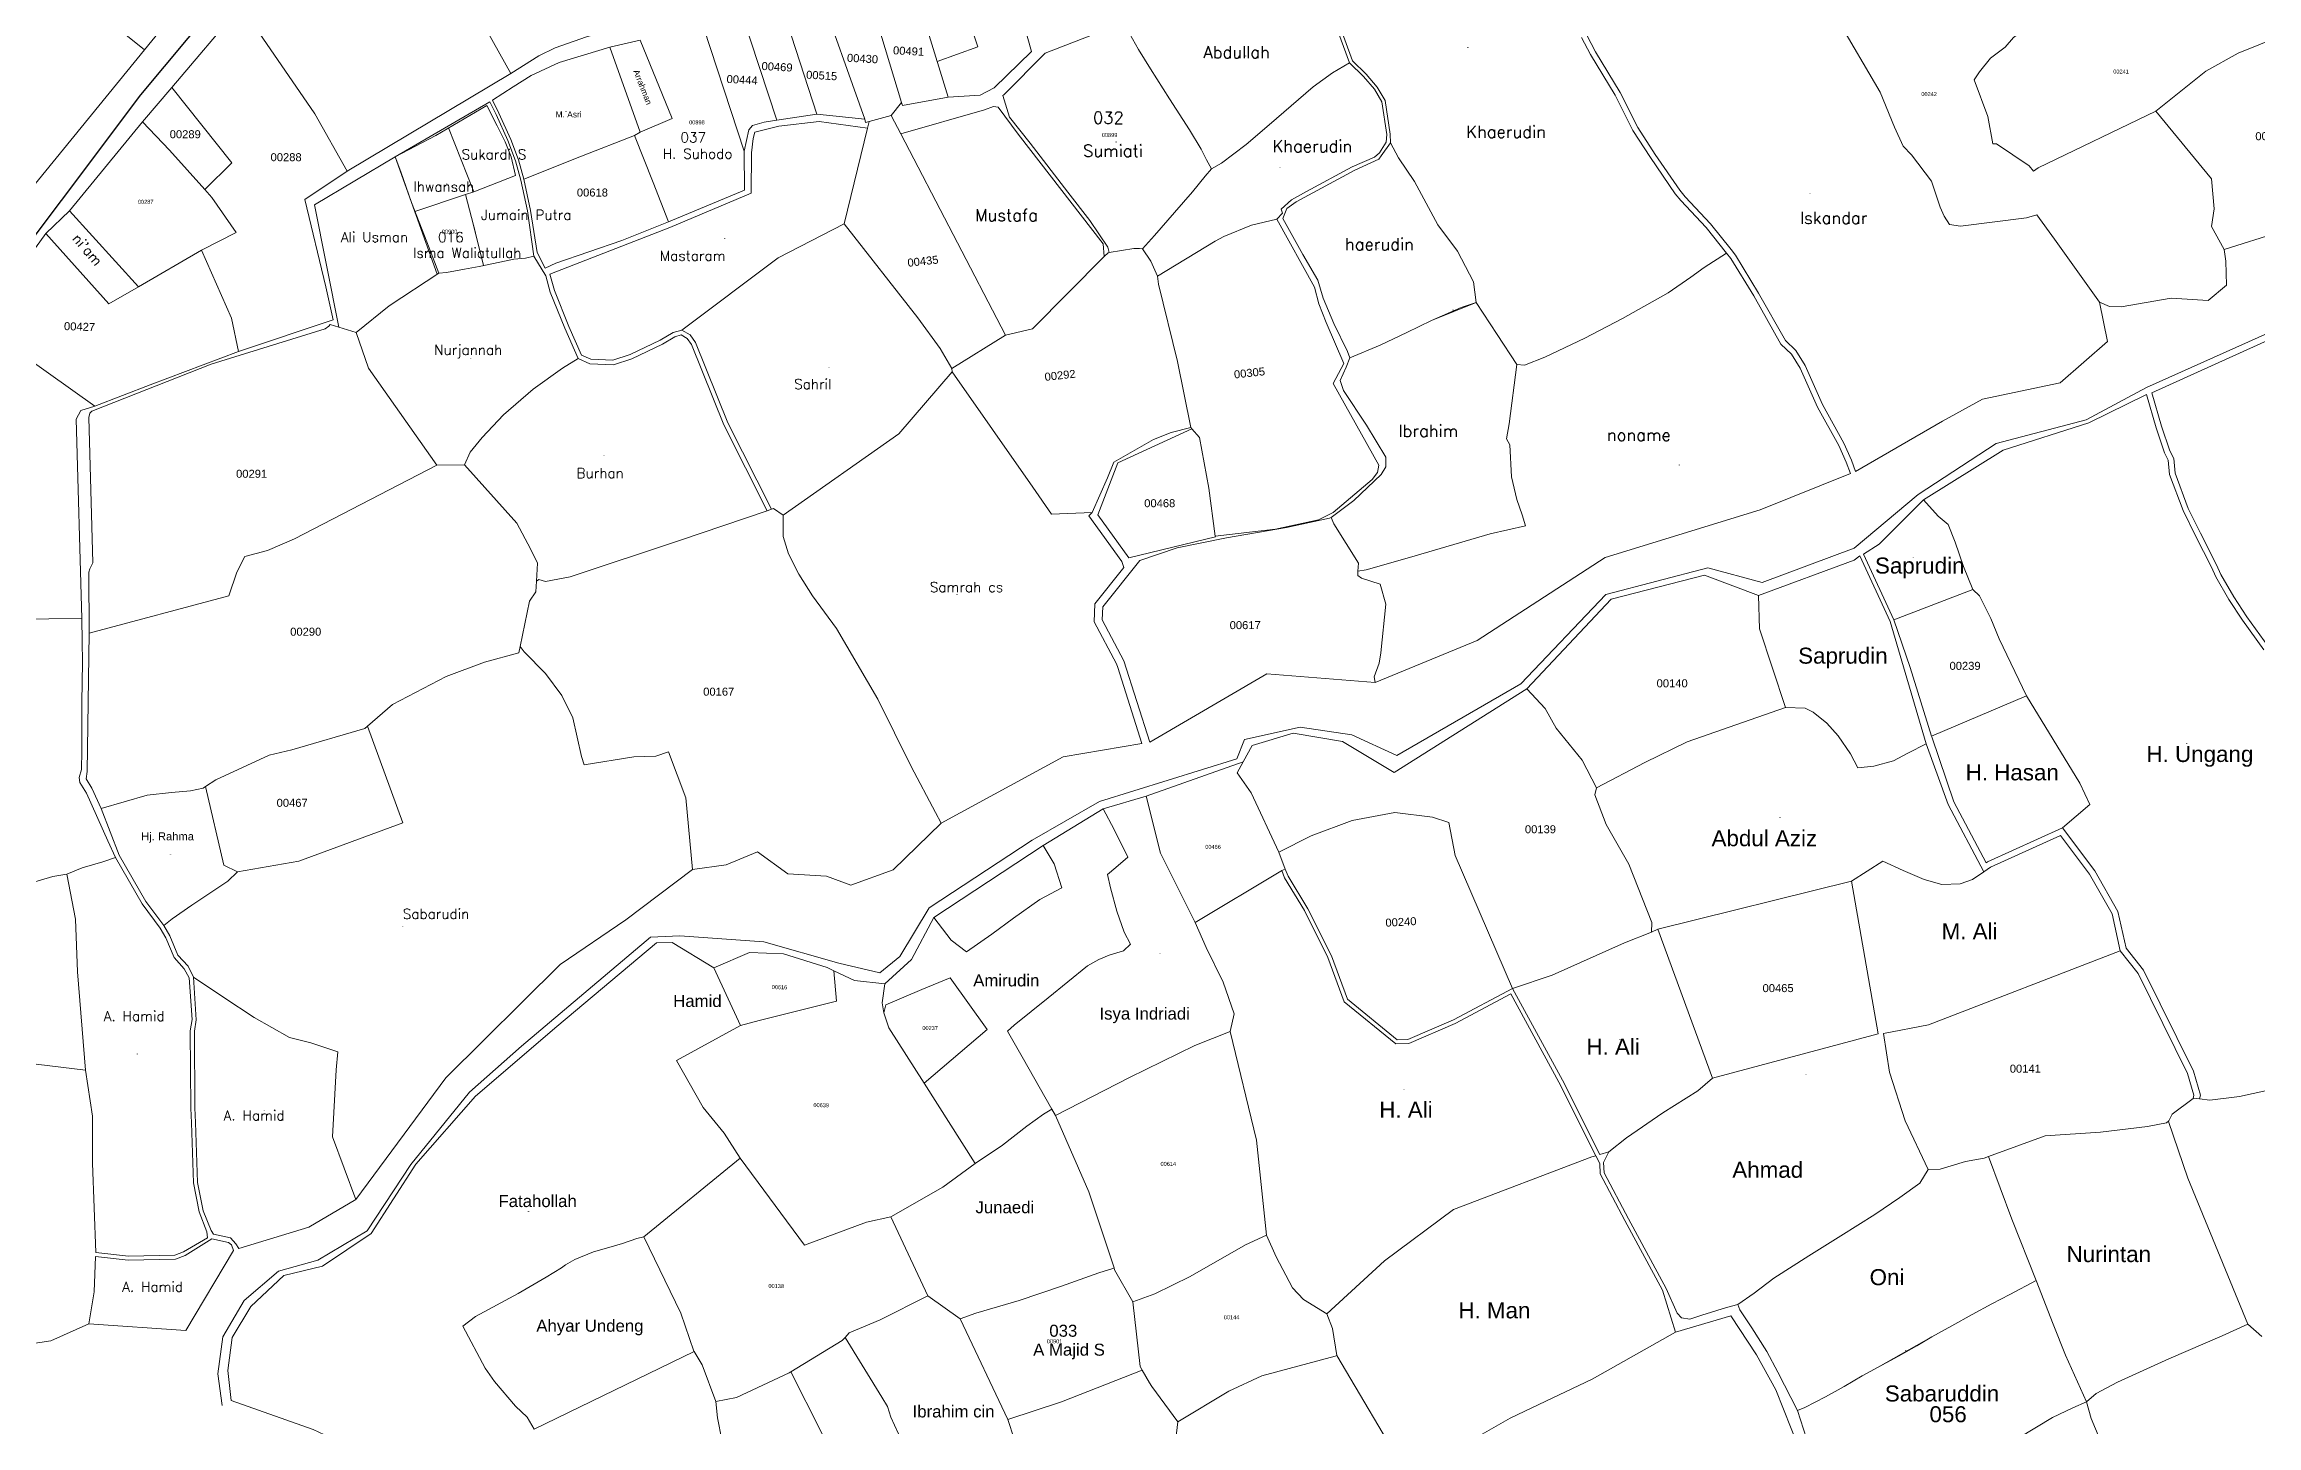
# Model space of a CAD drawing. Header units: metres. Extents: x 338938 to 356758, y 527808 to 538923.
# Drawn here: x 354818 to 355371, y 534117 to 534463 of the extents above; entities that cross this region are included whole.
import ezdxf
from ezdxf.enums import TextEntityAlignment as Align

# ---------------------------------------------------------------- set-up
doc = ezdxf.new("R2010")
doc.units = ezdxf.units.M
doc.header["$MEASUREMENT"] = 0
for name, color, linetype in [('020100', 7, 'Continuous'), ('030100', 160, 'Continuous'), ('040100', 20, 'Continuous'), ('080201', 7, 'Continuous'), ('Bidang sudah ada Hak', 200, 'Continuous'), ('tn_lai', 7, 'Continuous')]:
    doc.layers.add(name, color=color, linetype=linetype)
doc.styles.add('romanc', font='romanc.shx')
doc.styles.add('ROMANS', font='arial.ttf')
doc.styles.get("Standard").update_dxf_attribs({"font": 'arial.ttf'})

msp = doc.modelspace()

# ---------------------------------------------------------------- linework, layer by layer
at = {"layer": '020100', "lineweight": 9}
for points in [[(355042.22, 534488.79), (355051.05, 534462.07), (355040.92, 534458.39)], [(355042.22, 534488.79), (355055.92, 534491.16), (355059.6, 534478.13), (355064.44, 534460.84), (355055.11, 534451.75), (355051.64, 534449.93), (355043.67, 534449.44)], [(355127.64, 534486.78), (355131.5, 534481.89), (355136.16, 534476.56), (355138.15, 534473.47), (355140.38, 534467.78), (355143.99, 534458.02)], [(355083.85, 534410.59), (355083.52, 534411.99), (355079.08, 534418.63), (355073.59, 534425.73), (355064.16, 534437.97), (355058.94, 534444.49), (355057.31, 534449.89), (355057.53, 534450), (355067.92, 534460.47), (355087.5, 534468.05)], [(355109.43, 534431.57), (355108.22, 534433.77), (355106.86, 534436.49), (355104, 534441.3), (355098.94, 534449.06), (355094.21, 534456.52), (355091.24, 534461.37), (355087.5, 534468.05)], [(355141.19, 534468.09), (355144.74, 534458.5), (355148.12, 534455.22), (355150.88, 534451.94), (355152.91, 534448.61), (355154.14, 534440.17), (355154.21, 534438)], [(354959.09, 534461.95), (354946.44, 534458.08), (354939.43, 534454.85), (354934.9, 534452.05), (354929.77, 534448.68), (354931.33, 534445.45), (354934.29, 534438.89), (354936.25, 534433.8), (354937.58, 534428.93)], [(354966.62, 534463.68), (354959.09, 534461.95)], [(354959.09, 534461.95), (354966.65, 534440.73)], [(354966.65, 534440.73), (354974.61, 534444.11), (354966.62, 534463.68)], [(355238.23, 534410.47), (355233.12, 534416.85), (355226.79, 534423.61), (355225.38, 534425.33), (355219.18, 534434.37), (355214.8, 534441.15), (355210.38, 534449.95), (355204.2, 534460.13), (355201.99, 534464.4)], [(355331.39, 534398.24), (355333.39, 534388.41), (355321.63, 534378.02), (355302.18, 534373.93), (355292.15, 534368.46), (355270.48, 534355.86), (355269.4, 534358.75), (355267.52, 534362.98), (355262.16, 534372.61), (355257.83, 534382.35), (355255.55, 534386.09), (355252.93, 534388.61), (355246.2, 534400.5), (355240.46, 534409.93), (355239.32, 534411.35), (355234.18, 534417.77), (355227.85, 534424.54), (355226.5, 534426.17), (355220.34, 534435.14), (355216.02, 534441.85), (355211.6, 534450.63), (355205.43, 534460.81), (355203.3, 534464.92)], [(354893.43, 534430.95), (354934.31, 534455.38)], [(355109.43, 534431.57), (355111.98, 534432.99), (355118.09, 534437.62), (355123.86, 534442.51), (355134.89, 534452.04), (355139.74, 534455.54), (355143.99, 534458.02)], [(355143.99, 534458.02), (355147.49, 534454.63), (355150.17, 534451.43), (355152.07, 534448.31), (355153.26, 534440.13), (355153.14, 534438.22), (355151.47, 534435.52), (355150.21, 534434.42), (355144.6, 534432.02), (355133.17, 534425.91), (355129.47, 534423.79), (355126.84, 534421.46), (355127.21, 534420.43), (355125.8, 534418.93)], [(354940.04, 534409.68), (354938.47, 534421.01), (354936.83, 534428.74), (354935.51, 534433.56), (354933.57, 534438.59), (354930.62, 534445.12), (354929.11, 534448.27), (354905.44, 534434.53)], [(355031.8, 534440.33), (355052.69, 534446.31), (355054.93, 534447.1), (355056.15, 534446.96), (355061.15, 534440.22), (355082.37, 534412.79), (355082.67, 534409.62)], [(355023.48, 534441.7), (355011.4, 534443.34), (355001.29, 534442.22), (354995.3, 534440.73), (354994.93, 534439.14), (354994.49, 534435.54), (354994.37, 534425.45), (354974.05, 534416.89), (354944.09, 534405.23), (354945.26, 534401.11), (354948.86, 534392.17), (354952.01, 534384.97), (354954.35, 534383.95), (354959.86, 534383.69), (354964.16, 534385.1), (354971.67, 534388.74), (354974.88, 534390.64), (354977.05, 534391.23)], [(354965.21, 534439.9), (354966.65, 534440.73)], [(354905.44, 534434.53), (354885.23, 534422.56), (354891.29, 534392)], [(354916.36, 534405.44), (354913.29, 534413.28), (354909.47, 534423.14), (354906.81, 534430.79), (354905.44, 534434.53)], [(354973.71, 534418.3), (354992.77, 534426.19), (354992.63, 534435.95)], [(355144.01, 534384.33), (355143.46, 534385.84), (355140.06, 534392.85), (355137.39, 534399.2), (355136.04, 534403.72), (355132.26, 534410.11), (355127.28, 534419.11), (355128.32, 534421.64), (355130.65, 534423.31), (355145.33, 534431.21), (355151.32, 534433.98), (355151.88, 534434.75), (355154.21, 534438)], [(355154.21, 534438), (355156.23, 534434.33), (355160.19, 534428.34), (355166.02, 534417.54), (355170.94, 534410.92), (355174.93, 534403.32), (355175.58, 534398.11)], [(355092.19, 534411.51), (355095.2, 534414.87), (355100.24, 534420.6), (355104.68, 534425.79), (355107.91, 534429.7), (355109.43, 534431.57)], [(354818.09, 534415.39), (354824.01, 534421.07)], [(354977.05, 534391.23), (355001.14, 534409.27), (355017.61, 534417.8)], [(355331.39, 534398.24), (355333.89, 534397.17), (355336.81, 534397.02), (355349.32, 534399.23), (355358.63, 534398.66), (355363.15, 534402.43), (355362.98, 534408.42), (355362.56, 534411.4)], [(354940.04, 534409.68), (354937.98, 534409.2), (354935.1, 534408.98), (354931.59, 534408.24), (354926.39, 534407.14), (354922.78, 534406.44), (354918.28, 534405.59), (354916.36, 534405.44)], [(354940.04, 534409.68), (354943.04, 534404.77), (354944.19, 534400.74), (354947.81, 534391.73), (354951.14, 534384.11)], [(355082.67, 534409.62), (355083.6, 534410.55), (355083.85, 534410.59)], [(355150.39, 534303.11), (355175.84, 534313.66), (355207.84, 534334.4), (355246.65, 534346.31), (355269.16, 534355.37), (355268.1, 534358.22), (355266.26, 534362.35), (355260.91, 534371.98), (355256.58, 534381.7), (355254.45, 534385.2), (355251.81, 534387.75), (355244.99, 534399.79), (355239.31, 534409.13), (355238.23, 534410.47)], [(355185.81, 534382.6), (355187.72, 534382.49), (355192.79, 534384.44), (355202.75, 534389.25), (355212.16, 534394.17), (355223.62, 534400.57), (355229.27, 534404.42), (355232.65, 534406.84), (355238.23, 534410.47)], [(354895.65, 534390.6), (354903.87, 534397.33), (354916.36, 534405.44)], [(355175.58, 534398.11), (355171.85, 534396.84), (355164.45, 534393.6)], [(355164.45, 534393.6), (355175.58, 534398.11)], [(355175.58, 534398.11), (355180.86, 534390.13), (355185.81, 534382.6)], [(355406.52, 534399.39), (355392.69, 534392.91), (355375.28, 534389.5), (355344.52, 534375.55), (355346.96, 534367.18), (355349, 534361.09), (355349.99, 534359.14), (355350.31, 534355.44), (355353.6, 534346.66), (355356.67, 534340.46), (355360.67, 534332.56), (355361.73, 534330.17), (355364.99, 534324.59), (355368.29, 534319.56), (355373.69, 534312.09), (355377.65, 534305.81), (355380.4, 534301.44)], [(354951.14, 534384.11), (354954.09, 534382.83), (354960.01, 534382.55), (354964.58, 534384.05), (354972.2, 534387.74), (354975.33, 534389.58), (354976.89, 534390.01), (354978.36, 534389.16), (354979.49, 534387.6), (354987.54, 534367.55), (354998.36, 534346.07)], [(354977.05, 534391.23), (354979.13, 534390.02), (354980.49, 534388.15), (354988.57, 534368.02), (354999.44, 534346.45)], [(355144.01, 534384.33), (355151.59, 534387.46), (355158.32, 534390.66), (355164.45, 534393.6)], [(354951.14, 534384.11), (354947.24, 534381.68), (354939.9, 534376.47), (354932.45, 534370.05), (354927.15, 534364.39), (354924.16, 534360.69), (354922.7, 534357.51)], [(355139.35, 534344.4), (355145.06, 534348.66), (355151.87, 534355.16), (355153.02, 534357.02), (355153.07, 534359.44), (355148.23, 534367.45), (355142.47, 534376.16), (355141.63, 534378.66), (355143.15, 534381.99), (355144.01, 534384.33)], [(355044.64, 534380.76), (355031.35, 534365.32), (355002.38, 534344.94)], [(355044.58, 534381.62), (355044.64, 534380.76)], [(355185.81, 534382.6), (355183.88, 534367.83), (355183.24, 534364.06), (355184.04, 534362.52), (355184.45, 534354.52), (355185.8, 534348.91), (355187.11, 534345.02), (355187.99, 534342.34), (355179.12, 534340.32), (355158.92, 534334.42), (355148.13, 534331.31), (355146.08, 534330.98)], [(355287.4, 534348.82), (355307.38, 534361.21), (355328.8, 534368.02), (355343.17, 534375.16), (355345.62, 534366.76), (355347.7, 534360.54), (355348.61, 534358.75), (355348.93, 534355.13), (355352.31, 534346.11), (355355.42, 534339.83), (355359.4, 534331.96), (355360.48, 534329.53), (355363.8, 534323.85), (355367.14, 534318.76), (355372.52, 534311.31)], [(354827.06, 534319.18), (354825.65, 534368.99), (354826.84, 534371.11), (354830.35, 534372.22)], [(355104.27, 534366.9), (355104.56, 534366.58)], [(354999.44, 534346.45), (354998.36, 534346.07)], [(355002.38, 534344.94), (354999.97, 534346.63), (354999.44, 534346.45)], [(355079.63, 534345.63), (355078.82, 534344.78), (355087.03, 534333.35), (355087.59, 534331.88), (355080.32, 534322.84), (355080.12, 534318.33), (355085.74, 534307.81), (355086.03, 534306.88), (355092.05, 534287.86), (355072.4, 534284.55), (355041.93, 534267.96)], [(355280.06, 534318.79), (355272.41, 534335.22), (355276.37, 534337.72), (355287.4, 534348.82)], [(355287.4, 534348.82), (355291.08, 534344.7), (355293.58, 534342.67), (355295.34, 534338.23), (355297.42, 534332.1), (355299.73, 534326.42)], [(355288.14, 534287.85), (355279.13, 534318.42), (355271.51, 534334.8), (355270.08, 534333.74), (355246.18, 534324.85)], [(354827.06, 534319.18), (354794.03, 534318.84), (354790.52, 534319.9)], [(354835.47, 534259.4), (354833.58, 534263.57), (354828.22, 534275.48), (354826.63, 534278.15), (354826.41, 534279.4), (354827.03, 534281.42), (354827.1, 534286.04), (354827.12, 534298.13), (354827.22, 534308.22), (354827.14, 534313.35), (354827.06, 534319.18)], [(355288.14, 534287.85), (355283.55, 534285.49), (355279.93, 534283.56), (355275.01, 534282.22), (355270.99, 534281.79), (355269.2, 534285.28), (355266.11, 534289.84), (355263.28, 534292.97), (355259.86, 534295.69), (355257.84, 534296.73), (355252.93, 534296.86)], [(355313.21, 534299.79), (355326.54, 534278), (355329.04, 534272.68), (355322.19, 534266.82)], [(355289.46, 534289.69), (355289.51, 534289.53), (355295.02, 534273.3), (355303.08, 534258.1), (355303.44, 534258.35), (355322.19, 534266.82)], [(355288.14, 534287.85), (355293.57, 534272.66), (355302.51, 534255.8)], [(354823.34, 534255.2), (354819.87, 534254.61), (354814.52, 534253.1), (354809.21, 534252.18), (354802.12, 534251), (354790.13, 534248.67), (354784.64, 534248.41), (354777.33, 534248.69), (354774.45, 534250.48), (354774.59, 534253.89), (354774.88, 534262.95), (354774.64, 534271.97), (354774.64, 534276.95), (354772.41, 534277.91)], [(354847.56, 534242.37), (354843.06, 534248.4), (354836.44, 534259.95), (354831.91, 534271.63)], [(355302.51, 534255.8), (355304.22, 534256.96), (355321.69, 534264.86), (355328.92, 534255.24), (355334.56, 534245.31), (355336.63, 534236.03)], [(355322.19, 534266.82), (355330.24, 534256.1), (355336.05, 534245.89), (355338.09, 534236.73), (355342.4, 534231.22), (355354.93, 534205.98), (355356.68, 534200.02), (355356.42, 534199.05)], [(354823.34, 534255.2), (354827.14, 534256.82), (354832.37, 534258.33), (354835.47, 534259.4)], [(354830.58, 534160.67), (354838.73, 534159.76), (354850.32, 534160), (354852.46, 534160.84), (354858.47, 534164.3), (354858.36, 534165.8), (354856.39, 534170.82), (354854.98, 534178.07), (354854.48, 534193.1), (354854.3, 534196.77), (354854.2, 534216.05), (354854.64, 534218.88), (354853.89, 534229.29), (354852.7, 534231.59), (354850.15, 534234.41), (354848.08, 534239.32), (354846.64, 534241.74), (354842.13, 534247.78), (354835.47, 534259.4)], [(354979.74, 534256.38), (354963.08, 534243.82), (354946.66, 534232.69), (354918.1, 534204.34), (354895.58, 534173.87)], [(355269.48, 534253.48), (355277.25, 534258.49), (355282.37, 534256.13), (355287.64, 534253.91), (355292.03, 534252.68), (355296.6, 534252.81), (355299.71, 534253.9), (355302.51, 534255.8)], [(354827.97, 534206.25), (354825.97, 534230.83), (354825.52, 534243.95), (354823.34, 534255.2)], [(354847.56, 534242.37), (354849.7, 534244.09), (354854.56, 534247.47), (354863.6, 534253.49), (354866.04, 534255.79)], [(354847.56, 534242.37), (354849.08, 534239.83), (354851.1, 534235.02), (354853.63, 534232.23), (354854.99, 534229.47)], [(355221.03, 534241.45), (355219.46, 534240.74)], [(354895.58, 534173.87), (354889.73, 534189.56), (354890.7, 534206.31), (354891.07, 534210.82), (354884.31, 534213.08), (354879, 534214.4), (354870.13, 534219.37), (354862.6, 534224.38), (354854.99, 534229.47)], [(354895.58, 534173.87), (354883.82, 534167), (354873.16, 534163.73), (354866.33, 534161.67), (354865.59, 534162.87), (354864.23, 534164.3), (354860.02, 534165.25), (354859.39, 534166.2), (354857.39, 534171.11), (354856.01, 534178.19), (354855.51, 534193.15), (354855.32, 534196.8), (354855.23, 534215.98), (354855.67, 534218.83), (354854.99, 534229.47)], [(355208.79, 534185.83), (355206.51, 534185.14), (355197.17, 534203.71), (355184.71, 534226.68)], [(354827.97, 534206.25), (354799.82, 534209.69), (354787.16, 534211.17), (354784.74, 534199.58)], [(354827.97, 534206.25), (354829.73, 534194.74), (354829.73, 534182.98), (354830.58, 534160.67)], [(355208.79, 534185.83), (355213.23, 534189.3), (355222.29, 534195.61), (355231.06, 534201.07), (355234.68, 534204.22)], [(355241.04, 534147.66), (355238.2, 534146.94), (355232.07, 534145.02), (355229.04, 534144.04), (355226.97, 534144.3), (355225.83, 534145.52), (355223.09, 534151.65), (355213.71, 534169.1), (355207.62, 534180.59), (355207.49, 534183.2), (355208.79, 534185.83)], [(355315.57, 534153.69), (355309.5, 534169.03), (355303.69, 534184.67)], [(355241.04, 534147.66), (355245.08, 534150.47), (355250.03, 534154.22), (355258.76, 534159.8), (355266.79, 534164.87), (355275.3, 534170.19), (355281.55, 534174.38), (355286.54, 534177.99), (355288.61, 534181.44)], [(354830.5, 534159.64), (354838.69, 534158.73), (354850.53, 534158.97), (354852.91, 534159.91), (354859.61, 534164.08), (354863.71, 534163.2), (354864.52, 534162.58), (354865, 534161.19), (354853.11, 534141.19), (354828.87, 534142.81)], [(354828.87, 534142.81), (354830.15, 534150.84), (354830.5, 534159.64)], [(355289.54, 534139.6), (355294.53, 534142.33), (355299.59, 534145.17), (355304.48, 534147.86), (355308.99, 534150.19), (355315.57, 534153.69)], [(355315.57, 534153.69), (355319.81, 534142.78), (355322.91, 534135), (355328.22, 534123.36)], [(355255.93, 534121.21), (355251.02, 534130.76), (355248.27, 534135.9), (355244.53, 534141.82), (355241.52, 534146.3), (355241.04, 534147.66)], [(354789.79, 534138.44), (354800.94, 534137.75), (354811.12, 534137.33), (354819.31, 534138.58), (354828.87, 534142.81)], [(355328.22, 534123.36), (355330.59, 534125.4), (355335.92, 534128.24), (355348.74, 534134.1), (355362.08, 534139.84), (355368.48, 534142.75)], [(355276.08, 534131.98), (355281.18, 534134.72), (355285.76, 534137.34), (355289.54, 534139.6)], [(355276.08, 534131.98), (355289.54, 534139.6)], [(355255.93, 534121.21), (355257.81, 534121.94), (355262.95, 534124.59), (355267.57, 534127.18), (355272.12, 534129.8), (355276.08, 534131.98)], [(355268.44, 534093.15), (355267.6, 534094.07), (355265.25, 534099.44), (355261.89, 534106.6), (355258.19, 534114.16), (355255.93, 534121.21)], [(355328.22, 534123.36), (355324.78, 534121.83), (355319.68, 534119.39), (355311.29, 534114.37), (355306.81, 534111.56), (355300.86, 534107.73), (355293.05, 534103.03), (355282.55, 534097.54), (355279.97, 534096.59), (355274.57, 534095), (355268.44, 534093.15)], [(355352.58, 534065.42), (355346.51, 534080.14), (355340.58, 534093.07), (355333.04, 534110.44), (355329.35, 534119.17), (355328.22, 534123.36)]]:
    msp.add_lwpolyline(points, dxfattribs=at)
at = {"layer": '020100', "lineweight": 9, "elevation": 54.88}
msp.add_lwpolyline([(354794.77, 534402.38), (354806.68, 534417.04), (354842.73, 534461.31)], dxfattribs=at)
at = {"layer": '020100', "color": 1, "lineweight": 9}
for points in [[(355067.35, 534262.41), (355082.4, 534271.59), (355093.15, 534274.7)], [(355082.4, 534271.59), (355085.15, 534266.41), (355088.56, 534259.47), (355085.59, 534256.91), (355083.45, 534255.16), (355084.21, 534251.82), (355085.77, 534245.99), (355087.6, 534240.7), (355089.21, 534237.76), (355087.47, 534236.08), (355083.85, 534234.96), (355081.3, 534233.91), (355078.49, 534232.34), (355068.65, 534224.28), (355060.17, 534217.49), (355058.47, 534215.99), (355062.17, 534209.6), (355069.54, 534196.51)], [(355040.05, 534244.4), (355067.35, 534262.41)], [(355067.35, 534262.41), (355070.14, 534257.78), (355072.07, 534251.83), (355066.52, 534248.88), (355059.97, 534244.22), (355054.54, 534240.24), (355048.25, 534235.86), (355044.35, 534238.74), (355040.05, 534244.4)], [(355127.07, 534256.11), (355127.91, 534256.52)], [(355127.07, 534256.11), (355127.69, 534254.3), (355132.67, 534246.12), (355138.52, 534234.39), (355142.63, 534223.36), (355155.54, 534212.81), (355158.75, 534212.89), (355170.36, 534217.93), (355184.3, 534225.33), (355196.29, 534203.25), (355205.54, 534184.85)], [(355040.05, 534244.4), (355034.47, 534233.9), (355027.78, 534227.83)], [(355105.4, 534243.17), (355108.14, 534236.89), (355112.39, 534228.22), (355115.16, 534220.33), (355114.17, 534215.9)], [(354914.25, 534102.04), (354897.62, 534110.4), (354884.88, 534116.38), (354864.4, 534123.63), (354863.62, 534131.13), (354864.66, 534139.42), (354869.33, 534147.19), (354877.62, 534154.95), (354887.21, 534157.28), (354899.4, 534165.38), (354910.59, 534182.77), (354925.52, 534199.75), (354945.84, 534217.15), (354970.74, 534238.06)], [(354970.74, 534238.06), (354974.68, 534238.15), (354985.03, 534231.84)], [(355050.35, 534182.9), (355057.25, 534187.48), (355063.29, 534192.22), (355067.5, 534195.21), (355069.54, 534196.51)], [(355070.46, 534194.88), (355069.54, 534196.51)], [(355138.29, 534145.35), (355152.71, 534158.55), (355169.92, 534171.44), (355204.55, 534184.55), (355205.54, 534184.85)], [(355225.43, 534140.75), (355222.19, 534151.21), (355212.82, 534168.63), (355206.64, 534180.32), (355206.5, 534182.94), (355205.54, 534184.85)], [(354940.15, 534116.5), (354938.43, 534119.54), (354935.53, 534122.23), (354930.2, 534128.44), (354927.89, 534131.72), (354922.32, 534142.26), (354925.46, 534144.67), (354936.15, 534150.38), (354943.17, 534154.5), (354946.95, 534156.83), (354948.02, 534157.6), (354950.31, 534158.94), (354955.01, 534160.8), (354958.26, 534161.74), (354962.21, 534162.93), (354965.83, 534164.16), (354967.6, 534164.61)], [(355085.1, 534156.79), (355084.78, 534156.65), (355081.27, 534155.57), (355071.96, 534152.23), (355061.35, 534148.68), (355050.57, 534145.49), (355046.65, 534144.08)], [(355046.65, 534144.08), (355038.52, 534149.83)], [(355058.52, 534118.89), (355046.65, 534144.08)], [(355017.87, 534139.45), (355027.08, 534124.53), (355028.44, 534122.18), (355029.35, 534119.5), (355031.11, 534115.49), (355042.32, 534094.89), (355047.46, 534086.03), (355049, 534084.27)], [(354996.54, 534096.27), (354999.35, 534099.26), (355005.05, 534102.28), (355010.59, 534105.97), (355015.07, 534109.58), (355013.9, 534111.49), (355011.89, 534115.86), (355004.35, 534130.85)]]:
    msp.add_lwpolyline(points, dxfattribs=at)
at = {"layer": '030100', "lineweight": 9}
msp.add_lwpolyline([(355374.22, 534390.77), (355343.14, 534376.85), (355328.06, 534368.78), (355305.59, 534362.9), (355286.14, 534350.12), (355270.1, 534336.68), (355247.11, 534328.11), (355233.49, 534331.78), (355208.03, 534325.18), (355186.8, 534302.78), (355155.81, 534284.89), (355144.5, 534290.06), (355131.6, 534291.99), (355117.74, 534288.93), (355115.8, 534284.08), (355081.49, 534273.42), (355064.64, 534263.69), (355038.9, 534246.84), (355031.52, 534234.69), (355026.58, 534230.56), (355016.35, 534233), (354997.56, 534238.33), (354976.54, 534239.86), (354969.21, 534239.48), (354936.99, 534212.23), (354923.98, 534200.71), (354909.3, 534182.63), (354898.44, 534166.04), (354886.1, 534158.72), (354876.24, 534156.01), (354867.69, 534148.63), (354862.31, 534139.55), (354861.11, 534130.32), (354862.15, 534122.42)], dxfattribs=at)
at = {"layer": '040100'}
msp.add_lwpolyline([(354673.95, 534368.2), (354659.41, 534376.1), (354666.15, 534461.57), (354737.71, 534594.22), (354775.22, 534658.77), (354811.77, 534631.53), (354822.93, 534614.25), (354850.98, 534588.39), (354911.22, 534540.74), (354907.22, 534528.53), (354841.78, 534450.01), (354743.05, 534318.6)], dxfattribs=at)
at = {"layer": '040100', "lineweight": 9}
for points in [[(354915.94, 534405.25), (354905.44, 534434.53), (354915.56, 534439.89), (354928.32, 534447.37), (354930.94, 534442.26), (354932.93, 534438.28), (354934.43, 534434.51), (354935.48, 534429.88), (354925.07, 534425.79), (354923, 534425.09), (354925.48, 534415.55)], [(354918.77, 534441.76), (354925.07, 534425.79)], [(354923, 534425.09), (354910.33, 534420.89)], [(354924.86, 534418.15), (354927.45, 534407.36)]]:
    msp.add_lwpolyline(points, dxfattribs=at)
at = {"layer": 'Bidang sudah ada Hak', "lineweight": 9}
for points in [[(354842.73, 534461.31), (354905.71, 534538.72), (354903.12, 534544.3), (354850.92, 534585.05), (354845.12, 534577.72), (354838.5, 534569.42), (354833.07, 534560.09), (354833.01, 534560), (354826.55, 534550.15), (354819.8, 534539.53), (354814.56, 534531.14), (354807.6, 534520.73)], [(354794.44, 534504.72), (354792.5, 534501.6), (354842.73, 534461.31)], [(354909.05, 534500.61), (354934.31, 534455.38)], [(355257.03, 534489.19), (355263.22, 534474.24), (355265.86, 534469.05), (355276.58, 534450.73), (355280.2, 534441.94), (355282.37, 534437.22), (355284.46, 534435.04), (355289.43, 534428.46), (355291.62, 534421.92), (355292.61, 534419.67), (355293.96, 534417.64), (355296.65, 534417.17), (355313.17, 534419.28), (355315.8, 534420.06), (355320.2, 534413.94), (355331.39, 534398.24)], [(355040.92, 534458.39), (355032.75, 534485)], [(355022.82, 534443.97), (355010.86, 534477.53)], [(355031.97, 534448.1), (355021.86, 534481.56)], [(354866.83, 534472.23), (354849.57, 534451.87)], [(354893.43, 534430.95), (354885.3, 534445.31), (354866.83, 534472.23)], [(355001.32, 534474.5), (355010.78, 534445.18)], [(354934.31, 534455.38), (354941.36, 534459.76), (354945.42, 534461.77), (354953.27, 534464.55), (354958.75, 534466.03), (354966.34, 534467.95)], [(354982.59, 534466.74), (354992.63, 534435.95)], [(355000.79, 534443.72), (354992.04, 534470.29)], [(355345.5, 534445.95), (355316.07, 534431.76), (355314.92, 534430.93), (355313.81, 534432.33), (355305.67, 534437.81), (355304.76, 534437.76), (355303.55, 534444.62), (355300.1, 534453.82), (355301.41, 534455.82), (355304.22, 534459.24), (355307.82, 534461.99), (355309.96, 534464.34), (355313.6, 534467.04), (355317.39, 534468.92)], [(355387.53, 534465.72), (355382.01, 534465.69), (355376.41, 534464.58), (355366.12, 534460.46), (355357.97, 534455.94), (355345.5, 534445.95)], [(355040.92, 534458.39), (355041.01, 534458.09), (355043.67, 534449.44)], [(354849.57, 534451.87), (354842.29, 534443.29)], [(354849.57, 534451.87), (354864.6, 534433.07), (354857.81, 534426.35)], [(355000.79, 534443.72), (355010.78, 534445.18)], [(355010.78, 534445.18), (355022.82, 534443.97)], [(355023.9, 534443.4), (355029.42, 534444.9)], [(355029.42, 534444.9), (355031.97, 534448.1)], [(355031.8, 534440.33), (355029.42, 534444.9)], [(355031.97, 534448.1), (355032.19, 534447.37), (355043.67, 534449.44)], [(355362.56, 534411.4), (355359.4, 534417.14), (355360.09, 534421.56), (355359.39, 534429.03), (355345.5, 534445.95)], [(354842.29, 534443.29), (354824.01, 534421.07)], [(354857.81, 534426.35), (354848.98, 534436.24), (354842.29, 534443.29)], [(354965.21, 534439.9), (354951.96, 534434.69), (354937.58, 534428.93)], [(354973.71, 534418.3), (354969.89, 534428.09), (354965.21, 534439.9)], [(354992.63, 534435.95), (354993.84, 534441.29), (354994.73, 534442.34), (354997.68, 534443.17), (355000.79, 534443.72)], [(355017.61, 534417.8), (355023.48, 534441.7)], [(355022.82, 534443.97), (355023, 534443.16), (355023.9, 534443.4)], [(355023.9, 534443.4), (355023.48, 534441.7)], [(355057.99, 534389.96), (355031.8, 534440.33)], [(354866.26, 534385.91), (354889.91, 534393.77), (354888.11, 534402.03), (354882.8, 534423.9), (354893.43, 534430.95)], [(354973.71, 534418.3), (354962.07, 534413.65), (354945.57, 534407.99), (354942.91, 534406.69), (354940.9, 534410.63), (354939.23, 534421.15), (354937.58, 534428.93)], [(354857.81, 534426.35), (354859.57, 534424.36), (354865.64, 534415.66), (354856.98, 534411.19)], [(355362.56, 534411.4), (355376.38, 534415.68), (355405.2, 534426.24)], [(354824.01, 534421.07), (354841.25, 534402.05)], [(355044.58, 534381.62), (355041.68, 534386.61), (355036.03, 534394.3), (355017.61, 534417.8)], [(355095.96, 534404.75), (355110.4, 534413.45), (355112.52, 534414.59), (355119.49, 534417.46), (355125.8, 534418.93)], [(355125.8, 534418.93), (355135.22, 534401.96), (355136.3, 534397.81), (355138.09, 534393.13), (355142.53, 534382.89), (355139.89, 534377.85), (355151.33, 534357.45), (355150.93, 534355.66), (355149.65, 534353.89), (355139.85, 534345.64), (355136.25, 534343.8), (355125.48, 534341.46), (355110.41, 534339.72)], [(354818.09, 534415.39), (354801.6, 534392.67)], [(354841.25, 534402.05), (354833.87, 534397.81), (354818.09, 534415.39)], [(354841.25, 534402.05), (354856.98, 534411.19)], [(354856.98, 534411.19), (354864.46, 534394.18), (354866.26, 534385.91)], [(355083.85, 534410.59), (355090.02, 534411.64), (355091.44, 534411.66), (355092.19, 534411.51)], [(355092.19, 534411.51), (355094.34, 534408.42), (355095.96, 534404.75)], [(355331.39, 534398.24), (355333.89, 534397.17), (355336.81, 534397.02), (355349.32, 534399.23), (355358.63, 534398.66), (355363.15, 534402.43), (355362.98, 534408.42), (355362.56, 534411.4)], [(355082.67, 534409.62), (355064.76, 534391.58), (355057.99, 534389.96)], [(355095.96, 534404.75), (355096.19, 534402.72), (355100.98, 534383.35), (355104.27, 534366.9)], [(354801.6, 534392.67), (354830.35, 534372.22)], [(354891.29, 534392), (354889.18, 534392.67), (354888.81, 534392.22), (354887.94, 534391.56), (354859.42, 534382.68), (354829.55, 534370.98), (354829.06, 534370.43), (354828.85, 534369.41), (354829.86, 534333.03), (354829.05, 534331.56), (354828.86, 534330.69), (354828.93, 534315.48)], [(354895.65, 534390.6), (354891.29, 534392)], [(354915.83, 534357.43), (354898.76, 534381.74), (354895.65, 534390.6)], [(355044.58, 534381.62), (355057.99, 534389.96)], [(354830.35, 534372.22), (354844.18, 534377.59), (354866.26, 534385.91)], [(355044.64, 534380.76), (355064.83, 534351.94), (355069.43, 534345.18), (355079.63, 534345.63)], [(355079.63, 534345.63), (355083.49, 534354.27), (355085.02, 534358.19), (355094.96, 534363.85), (355099.36, 534365.67), (355104.27, 534366.9)], [(355104.56, 534366.58), (355086.04, 534358.08), (355081.07, 534345.07), (355088.81, 534334.31), (355110.43, 534339.59), (355110.41, 534339.72)], [(355104.56, 534366.58), (355106.47, 534364.41), (355108.77, 534351.76), (355110.41, 534339.72)], [(354915.83, 534357.43), (354880.25, 534339.04), (354873.49, 534336.17), (354867.84, 534334.63), (354865.85, 534330.74), (354863.86, 534324.82), (354828.93, 534315.48)], [(354922.7, 534357.51), (354915.83, 534357.43)], [(354940.74, 534328.45), (354941.03, 534332.97), (354939.22, 534336.52), (354935.79, 534343.01), (354922.7, 534357.51)], [(354940.74, 534328.45), (354941.33, 534328.86), (354943.01, 534328.38), (354949.14, 534329.56), (354976.52, 534338.6), (354998.36, 534346.07)], [(355002.38, 534344.94), (355002.37, 534339.61), (355003.77, 534335.3), (355006.35, 534330.2), (355009.75, 534324.83), (355015.76, 534316.62), (355026.02, 534298.98), (355034.39, 534282.12), (355040.46, 534270.64), (355041.93, 534267.96)], [(355139.35, 534344.4), (355138.96, 534344.2), (355128.18, 534341.85), (355113.24, 534339.33), (355100.86, 534336.78), (355091.54, 534333.61), (355082.29, 534322.09), (355082.14, 534318.78), (355087.59, 534308.58), (355094.04, 534288.2), (355123.29, 534305.27), (355150.39, 534303.11)], [(355139.35, 534344.4), (355140.07, 534342.78), (355146.21, 534332.97), (355146.08, 534330.98)], [(354936.63, 534312.1), (354938.97, 534323.48), (354940.57, 534325.81), (354940.74, 534328.45)], [(355146.08, 534330.98), (355146, 534329.87), (355146.94, 534329.23), (355151.66, 534327.74), (355153.01, 534322.73), (355151.83, 534310.52), (355151.4, 534307.95), (355150.09, 534304.57), (355150.39, 534303.11)], [(355246.18, 534324.85), (355232.72, 534329.99), (355209.35, 534323.96), (355188.25, 534301.55)], [(355252.93, 534296.86), (355246.45, 534316.58), (355246.18, 534324.85)], [(355299.73, 534326.42), (355280.06, 534318.79)], [(355299.73, 534326.42), (355301.43, 534324.79), (355304.25, 534319.17), (355306.38, 534314.08), (355313.21, 534299.79)], [(355280.06, 534318.79), (355284.12, 534306.9), (355289.46, 534289.69)], [(354828.93, 534315.48), (354828.45, 534280.91), (354828.14, 534279.07), (354829.59, 534276.69), (354831.91, 534271.63)], [(354898.51, 534292.24), (354904.73, 534297.62), (354918.12, 534304.63), (354927.75, 534308.26), (354936.32, 534310.59), (354936.63, 534312.1)], [(354979.74, 534256.38), (354978.1, 534274.34), (354973.71, 534285.84), (354970.53, 534284.74), (354965.07, 534284.56), (354952.66, 534282.54), (354952.02, 534284.61), (354949.79, 534294.28), (354947.04, 534299.92), (354942.95, 534305.43), (354937.64, 534310.8), (354936.63, 534312.1)], [(355188.25, 534301.55), (355155.13, 534280.67), (355142.18, 534288.42), (355129.88, 534290.44), (355119.62, 534287.43), (355117.36, 534283.29)], [(355188.25, 534301.55), (355192.89, 534296.66), (355195.61, 534291.7), (355202.15, 534283.77), (355205.72, 534276.81)], [(355205.72, 534276.81), (355217.79, 534283.11), (355228.33, 534288.28), (355252.93, 534296.86)], [(355289.46, 534289.69), (355313.21, 534299.79)], [(354857.96, 534277.11), (354860.56, 534278.82), (354873.93, 534285.02), (354879.57, 534286.27), (354897.84, 534291.66), (354898.51, 534292.24)], [(354866.04, 534255.79), (354881.31, 534258.52), (354907.31, 534268.03), (354898.51, 534292.24)], [(354831.91, 534271.63), (354843.45, 534274.94), (354849.52, 534275.65), (354854.24, 534276.08), (354857.42, 534276.76), (354857.96, 534277.11)], [(354857.96, 534277.11), (354862.58, 534257.45), (354866.04, 534255.79)], [(355219.46, 534240.74), (355219.56, 534243.19), (355213.78, 534257.77), (355208.14, 534267.67), (355205.31, 534275.03), (355205.72, 534276.81)], [(354979.74, 534256.38), (354988.14, 534257.56), (354995.96, 534260.8), (355003.54, 534255.34), (355013.22, 534254.76), (355019.35, 534252.49), (355029.91, 534256.3), (355041.93, 534267.96)], [(355126.28, 534260.73), (355134.4, 534264.8), (355144.65, 534268.63), (355155.29, 534270.66), (355164.74, 534269.52), (355168.76, 534268.13), (355170.4, 534259.9), (355184.71, 534226.68)], [(355127.91, 534256.52), (355128.6, 534254.73), (355133.55, 534246.6), (355139.44, 534234.79), (355143.48, 534223.96), (355155.88, 534213.82), (355158.53, 534213.89), (355169.93, 534218.83), (355184.71, 534226.68)], [(355269.48, 534253.48), (355221.03, 534241.45)], [(355234.68, 534204.22), (355276.14, 534215.34), (355269.48, 534253.48)], [(355184.71, 534226.68), (355194.63, 534230.01), (355212.7, 534238.09), (355219.46, 534240.74)], [(355221.03, 534241.45), (355234.68, 534204.22)], [(355336.63, 534236.03), (355288.69, 534217.61), (355277.44, 534215.38), (355278.91, 534205.76), (355282.85, 534193.57), (355288.61, 534181.44)], [(355354.82, 534199.19), (355355.04, 534200), (355353.45, 534205.4), (355341.06, 534230.37), (355336.63, 534236.03)], [(355356.42, 534199.05), (355359, 534198.7), (355366.43, 534199.64), (355375.91, 534201.72), (355383.33, 534204.12)], [(355348.76, 534193.54), (355349.58, 534195.21), (355354.82, 534199.19)], [(355354.82, 534199.19), (355354.91, 534199.26), (355356.42, 534199.05)], [(355348.76, 534193.54), (355348.16, 534193.08), (355343.4, 534192.19), (355331.64, 534190.73), (355317.82, 534189.81), (355303.69, 534184.67)], [(355368.48, 534142.75), (355353.47, 534179.22), (355348.69, 534193.4), (355348.76, 534193.54)], [(355303.69, 534184.67), (355302.56, 534184.26), (355297.96, 534183.38), (355291.59, 534181.51), (355288.61, 534181.44)], [(355368.48, 534142.75), (355372, 534139.63)]]:
    msp.add_lwpolyline(points, dxfattribs=at)
at = {"layer": 'Bidang sudah ada Hak', "color": 1, "lineweight": 9}
for points in [[(355117.36, 534283.29), (355093.15, 534274.7)], [(355117.36, 534283.29), (355115.89, 534280.59), (355119.4, 534275.58), (355126.28, 534260.73)], [(355093.15, 534274.7), (355096.69, 534260.45), (355105.4, 534243.17)], [(355126.28, 534260.73), (355127.91, 534256.52)], [(355105.4, 534243.17), (355126.78, 534255.97), (355127.07, 534256.11)], [(355015.1, 534231.08), (355013.41, 534231.89), (355002.5, 534235.34), (354993.99, 534235.69), (354985.03, 534231.84)], [(354991.73, 534217.38), (354985.03, 534231.84)], [(354991.73, 534217.38), (354996.37, 534218.66), (355015.74, 534223.51), (355015.1, 534231.08)], [(355027.78, 534227.83), (355020.2, 534228.62), (355015.1, 534231.08)], [(355037.61, 534202.98), (355053.43, 534216.4), (355044.18, 534229.35), (355037.05, 534226.4), (355028.05, 534222.54), (355027.53, 534220.6)], [(355027.78, 534227.83), (355027.15, 534223.06), (355027.53, 534220.6)], [(355037.61, 534202.98), (355028.79, 534216.86), (355027.53, 534220.6)], [(354991.73, 534217.38), (354975.74, 534208.66)], [(355070.46, 534194.88), (355088.93, 534204.42), (355105.27, 534212.42), (355114.17, 534215.9)], [(355114.17, 534215.9), (355120.73, 534188.72), (355123.24, 534164.98)], [(354975.74, 534208.66), (354982.41, 534196.87), (354987.64, 534190.52), (354991.67, 534184.23)], [(355037.61, 534202.98), (355050.35, 534182.9)], [(355070.46, 534194.88), (355078.76, 534175.8), (355085.1, 534156.79)], [(354991.67, 534184.23), (354967.6, 534164.61)], [(355029.3, 534169.55), (355023.24, 534168.22), (355007.71, 534162.48), (354991.67, 534184.23)], [(355029.3, 534169.55), (355042.3, 534176.97), (355050.35, 534182.9)], [(355038.52, 534149.83), (355029.3, 534169.55)], [(354967.6, 534164.61), (354976.83, 534145.47), (354980.09, 534136), (354980.16, 534135.88)], [(355123.24, 534164.98), (355117.99, 534162.54), (355104.13, 534154.67), (355095.31, 534150.37), (355089.8, 534148.32)], [(355138.29, 534145.35), (355132.45, 534148.89), (355129.73, 534151.87), (355125.61, 534159.54), (355123.24, 534164.98)], [(355085.1, 534156.79), (355085.25, 534156.35), (355089.8, 534148.32)], [(355038.52, 534149.83), (355026.63, 534143.81), (355018.88, 534140.6), (355017.87, 534139.45)], [(355089.8, 534148.32), (355091.6, 534132.14), (355092.13, 534131.21)], [(355138.29, 534145.35), (355139.73, 534141.65), (355140.77, 534134.9)], [(355225.43, 534140.75), (355204.62, 534128.96), (355191.3, 534122.7), (355184.16, 534119.25), (355170.09, 534111.27), (355165.92, 534108.93), (355158.06, 534105.75)], [(355273.77, 534066.39), (355266.3, 534090.37), (355256.24, 534111.86), (355250.56, 534126.32), (355245.71, 534135.08), (355239.31, 534144.87), (355225.43, 534140.75)], [(354980.16, 534135.88), (354940.15, 534116.5)], [(354980.16, 534135.88), (354982.14, 534132.6), (354985.56, 534123.45)], [(355017.87, 534139.45), (355017.18, 534138.66), (355004.35, 534130.85)], [(355140.77, 534134.9), (355140.36, 534134.78), (355122.03, 534129.82), (355113.79, 534125.96), (355101.05, 534118.35)], [(355158.06, 534105.75), (355140.77, 534134.9)], [(354985.56, 534123.45), (354990.71, 534124.44), (355003.86, 534130.55), (355004.35, 534130.85)], [(355092.13, 534131.21), (355072, 534123.33), (355058.52, 534118.89)], [(355101.05, 534118.35), (355094.54, 534127.2), (355093.94, 534128.05), (355092.13, 534131.21)], [(354985.56, 534123.45), (354986.01, 534119.36), (354988.17, 534108.33)], [(355058.52, 534118.89), (355060.15, 534114.08), (355064.92, 534105.88), (355070.76, 534095.14), (355072.81, 534094.85), (355100.35, 534112.67)], [(355100.35, 534112.67), (355101.05, 534118.35)]]:
    msp.add_lwpolyline(points, dxfattribs=at)

# ---------------------------------------------------------------- texts
at = {"layer": '080201', "color": 6, "lineweight": 9}
for s, rotation, p in [('00491', 356.8944, (355033.69, 534459.98)), ('00469', 356.8361, (355000.82, 534456.05)), ('00515', 356.8361, (355011.97, 534453.88)), ('00430', 356.8361, (355022.18, 534458.11)), ('00444', 356.8361, (354992.08, 534452.81)), ('00243', 1.0847, (355374.29, 534438.75)), ('00435', 6.25, (355037.44, 534407.47)), ('00427', 357.94, (354826.48, 534391.1)), ('00292', 6.25, (355071.72, 534378.94)), ('00305', 6.25, (355119.06, 534379.54)), ('00468', 0.0801, (355096.53, 534346.96)), ('00240', 3.188, (355156.87, 534242.3))]:
    msp.add_text(s, height=2, rotation=rotation, dxfattribs=at).set_placement(p, align=Align.CENTER)
at = {"layer": '080201', "lineweight": 9}
for s, p in [('-', (355173.54, 534461.54)), ('-', (355117.99, 534459.35)), ('00241', (355336.81, 534455.36)), ('-', (354966.91, 534452.28)), ('00242', (355288.84, 534449.72)), ('-', (354948.11, 534445.54)), ('-', (354980.83, 534442.67)), ('-', (355085.63, 534437.86)), ('-', (354918.3, 534427.59)), ('-', (355126.56, 534431.55)), ('00287', (354843.05, 534422.8)), ('-', (355259.09, 534424.9)), ('-', (355060.42, 534418.71)), ('-', (354900.35, 534412.7)), ('-', (354987.79, 534413.7)), ('-', (355151.11, 534411.33)), ('-', (354828.92, 534409.51)), ('-', (355169.84, 534395.87)), ('-', (354924.29, 534383.72)), ('-', (355013.85, 534381.6)), ('-', (355166.61, 534364.75)), ('-', (354957.61, 534359.39)), ('-', (355226.41, 534357.13)), ('-', (355284.92, 534333.9)), ('-', (355045.84, 534324.72)), ('-', (355265.59, 534308.46)), ('-', (355353.19, 534287.48)), ('-', (355309.47, 534279.08)), ('-', (355251.58, 534268.98)), ('-', (354849.25, 534259.85)), ('-', (354907.3, 534241.78)), ('-', (355211.58, 534213.47)), ('-', (354840.95, 534209.89)), ('-', (355258.08, 534204.83)), ('-', (354872.73, 534195.78)), ('-', (355337.76, 534158.67)), ('-', (354846.72, 534151.07)), ('-', (355281.57, 534153.14)), ('-', (355282.98, 534135.81)), ('-', (355294.58, 534123.61))]:
    msp.add_text(s, height=1, dxfattribs=at).set_placement(p, align=Align.CENTER)
at = {"layer": '080201', "color": 6, "lineweight": 9}
for s, p in [('00289', (354852.94, 534439.19)), ('00288', (354878.15, 534433.45)), ('00618', (354954.71, 534424.62)), ('00291', (354869.53, 534354.32)), ('00617', (355117.89, 534316.48)), ('00290', (354883.06, 534314.84)), ('00239', (355297.83, 534306.31)), ('00167', (354986.29, 534299.85)), ('00140', (355224.61, 534301.94)), ('00467', (354879.66, 534272.07)), ('00139', (355191.69, 534265.46)), ('00465', (355251.09, 534225.75)), ('00141', (355312.89, 534205.61))]:
    msp.add_text(s, height=2, dxfattribs=at).set_placement(p, align=Align.CENTER)
at = {"layer": '080201', "style": 'ROMANS'}
for s, p in [('00898', (354980.83, 534442.67)), ('00899', (355084, 534439.5)), ('00900', (354919.02, 534415.33))]:
    msp.add_text(s, height=1, dxfattribs=at).set_placement(p, align=Align.CENTER)
at = {"layer": '080201', "color": 1, "lineweight": 9}
for s, p in [('-', (355096.58, 534235.04)), ('-', (354981.05, 534223.49)), ('-', (355059.05, 534227.53)), ('-', (355157.56, 534201.08)), ('-', (354938.74, 534170.48)), ('-', (355055.72, 534170.46)), ('-', (355181.23, 534145.55)), ('-', (354950.8, 534140.7)), ('00144', (355114.49, 534143.97)), ('-', (355070.24, 534137.96))]:
    msp.add_text(s, height=1, dxfattribs=at).set_placement(p, align=Align.CENTER)
for s, p in [('00237', (355039.13, 534216.28)), ('00138', (355000.65, 534151.78))]:
    msp.add_text(s, height=1, rotation=359.2498, dxfattribs=at).set_placement(p, align=Align.CENTER)
at = {"layer": '080201', "color": 1, "style": 'ROMANS'}
msp.add_text('00901', height=1, dxfattribs=at).set_placement((355070.24, 534137.96), align=Align.CENTER)
at = {"layer": 'Bidang sudah ada Hak', "color": 1, "lineweight": 9}
for s, p in [('00466', (355109.85, 534261.56)), ('00614', (355098.67, 534182.32))]:
    msp.add_text(s, height=1, dxfattribs=at).set_placement(p, align=Align.CENTER)
for s, p in [('00616', (355001.47, 534226.48)), ('00639', (355011.9, 534196.99))]:
    msp.add_text(s, height=1, rotation=359.2498, dxfattribs=at).set_placement(p, align=Align.CENTER)
at = {"layer": 'tn_lai', "lineweight": 9, "style": 'romanc'}
for s, height, p in [('Abdullah', 3, (355115.75, 534459.18)), ('032', 3, (355083.69, 534442.81)), ('037', 2.5, (354979.92, 534438.13)), ('Khaerudin', 3, (355183.09, 534439.31)), ('Sukardi S', 2.5, (354930.1, 534433.9)), ('H. Suhodo', 2.5, (354981, 534434.08)), ('Sumiati', 3, (355084.83, 534434.54)), ('Khaerudin', 3, (355134.66, 534435.72)), ('Ihwansah', 2.5, (354917.57, 534425.85)), ('Jumain Putra', 2.5, (354938.17, 534418.78)), ('Mustafa', 3, (355058.23, 534418.45)), ('Iskandar', 3, (355264.99, 534417.77)), ('Ali Usman', 2.5, (354900.24, 534413.23)), ('Isma Waliatullah', 2.5, (354923.41, 534409.27)), ('016', 2.5, (354919.34, 534413.21)), ('haerudin', 3, (355151.43, 534411.17)), ('Mastaram', 2.5, (354979.79, 534408.57)), ('Nurjannah', 2.5, (354923.68, 534385.03)), ('Sahril', 2.5, (355009.81, 534376.48)), ('Ibrahim', 3, (355163.64, 534364.53)), ('noname', 3, (355216.27, 534363.51)), ('Burhan', 2.5, (354956.65, 534354.23)), ('Samrah cs', 2.5, (355048.21, 534325.73)), ('Sabarudin', 2.5, (354915.62, 534244.06)), ('A. Hamid', 2.5, (354840.17, 534218.51)), ('A. Hamid', 2.5, (354870.15, 534193.69)), ('A. Hamid', 2.5, (354844.78, 534150.87))]:
    msp.add_text(s, height=height, dxfattribs=at).set_placement(p, align=Align.CENTER)
at = {"layer": 'tn_lai', "lineweight": 9}
msp.add_text('Arrahman', height=1.5, rotation=291.5858, dxfattribs=at).set_placement((354966.59, 534451.68), align=Align.CENTER)
for s, height, p in [('M. Asri', 1.5, (354948.76, 534444.39)), ('Saprudin', 4, (355286.49, 534330.37)), ('Saprudin', 4, (355267.29, 534307.85)), ('H. Ungang', 4, (355356.53, 534283.27)), ('H. Hasan', 4, (355309.62, 534278.68)), ('Hj. Rahma', 2, (354848.52, 534263.69)), ('Abdul Aziz', 4, (355247.66, 534262.22)), ('M. Ali', 4, (355298.95, 534238.96)), ('H. Ali', 4, (355209.85, 534210.1)), ('Ahmad', 4, (355248.5, 534179.34)), ('Nurintan', 4, (355333.75, 534158.26)), ('Oni', 4, (355278.31, 534152.5)), ('Sabaruddin', 4, (355292.07, 534123.42)), ('056', 4, (355293.59, 534118.24))]:
    msp.add_text(s, height=height, dxfattribs=at).set_placement(p, align=Align.CENTER)
at = {"layer": 'tn_lai', "lineweight": 9, "style": 'romanc'}
msp.add_text("ni'am", height=2.5, rotation=310.6216, dxfattribs=at).set_placement((354824.56, 534414.02))
at = {"layer": 'tn_lai', "color": 1, "lineweight": 9}
for s, height, p in [('Amirudin', 3, (355058.17, 534227.18)), ('Hamid', 3, (354980.96, 534222.04)), ('Isya Indriadi', 3, (355092.76, 534218.89)), ('H. Ali', 4, (355158.07, 534194.36)), ('Fatahollah', 3, (354941.02, 534172.02)), ('Junaedi', 3, (355057.81, 534170.48)), ('H. Man', 4, (355180.17, 534144.2)), ('Ahyar Undeng', 3, (354954.09, 534140.86)), ('033', 3, (355072.42, 534139.61)), ('A Majid S', 3, (355073.85, 534134.87)), ('Ibrahim cin', 3, (355044.99, 534119.43))]:
    msp.add_text(s, height=height, dxfattribs=at).set_placement(p, align=Align.CENTER)

doc.saveas('drawing.dxf')
